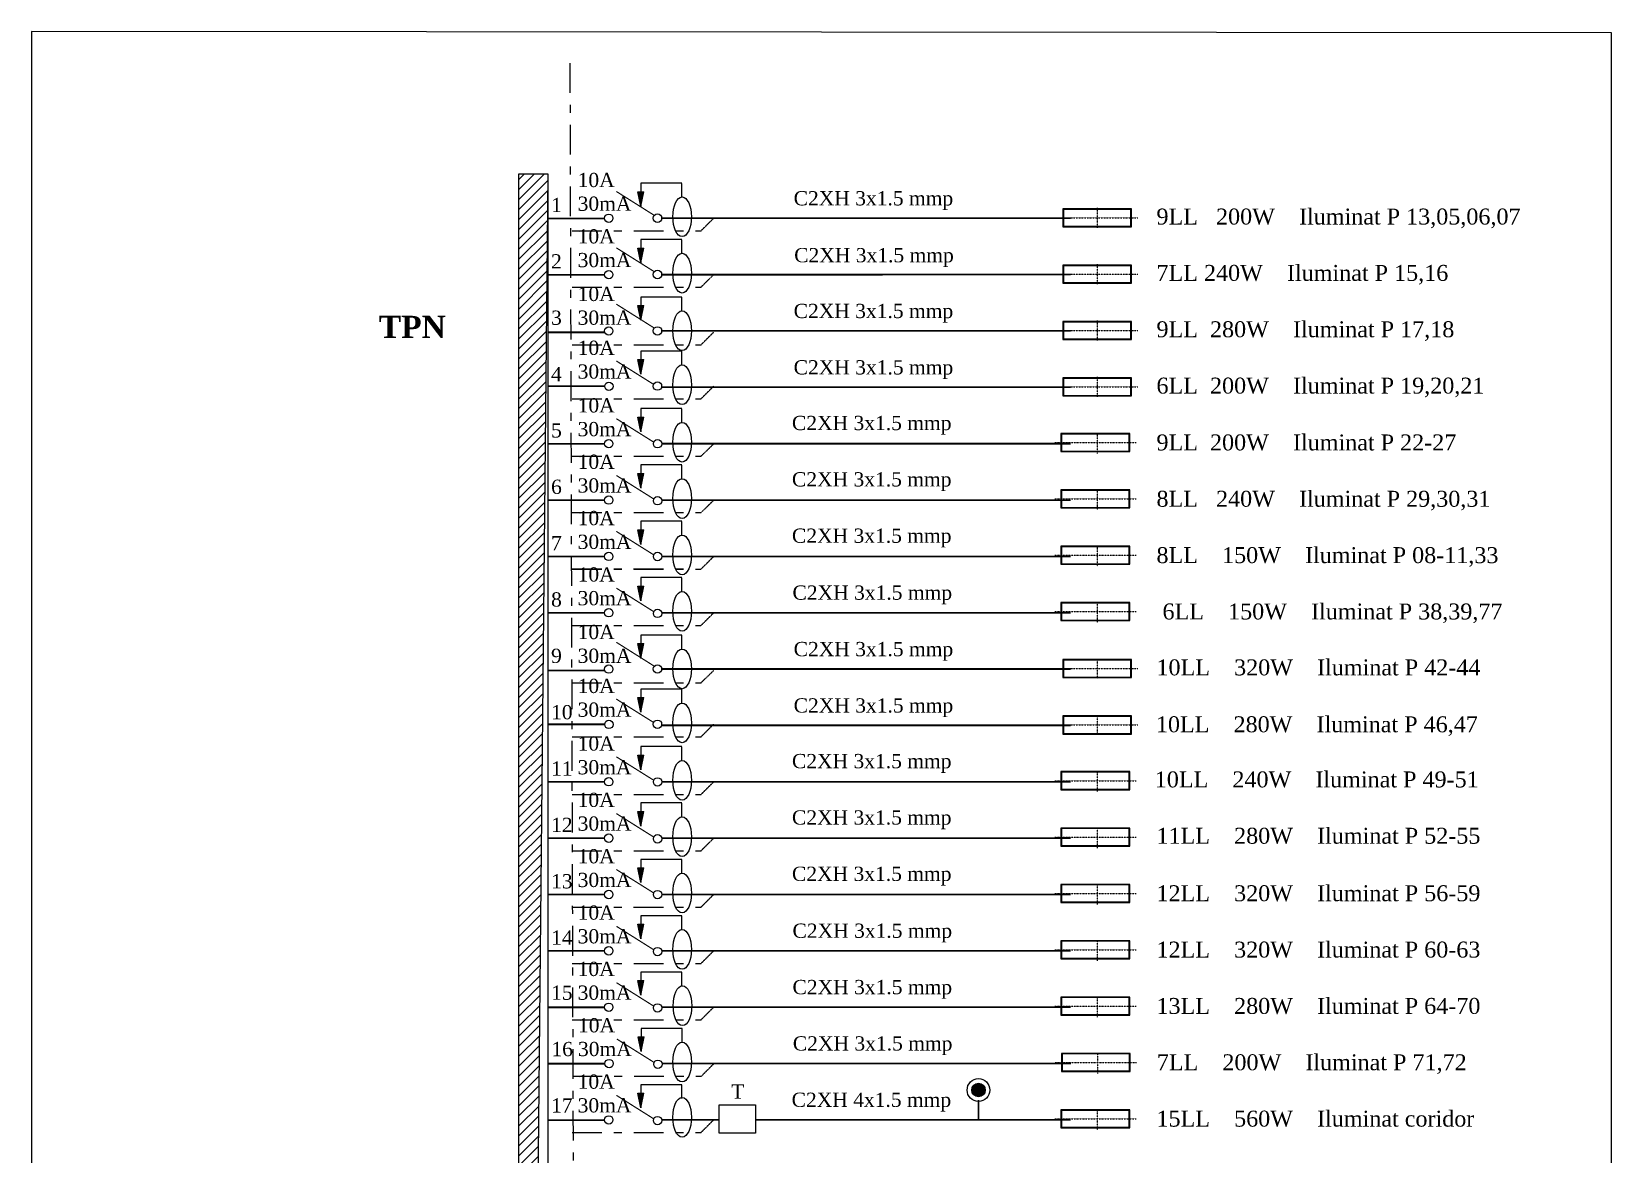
# Model space of a CAD drawing. Header units: inches. Extents: x -369701 to 85886, y 28217 to 66726.
# Drawn here: x -260689 to -246673, y 49903 to 59865 of the extents above; entities that cross this region are included whole.
import ezdxf

# ---------------------------------------------------------------- set-up
doc = ezdxf.new("R2010")
doc.units = ezdxf.units.IN
doc.header["$MEASUREMENT"] = 0
for name, pattern in [('DASHDOTX2', [50.8, 25.4, -12.7, 0, -12.7]), ('DOUBLE_DASHED', [1.093611, 0.529167, -0.211667, 0.141111, -0.211667]), ('VERDECKT2_S2', [0.135, 0.1, -0.035])]:
    doc.linetypes.add(name, pattern=pattern)
doc.layers.add('Circuite', color=7, linetype='Continuous', lineweight=25)
doc.layers.add('circuite iluminat normal', color=7, linetype='Continuous')
doc.layers.add('ELECTRICAL', color=7, linetype='Continuous')
doc.styles.get("Standard").update_dxf_attribs({"font": 'arial.ttf'})

msp = doc.modelspace()

# ---------------------------------------------------------------- hatches: boundary and pattern name
at = {"layer": 'Circuite'}
h = msp.add_hatch(dxfattribs=at)
h.set_pattern_fill('ANSI31', color=256, scale=500, style=0)
h.set_pattern_definition([(45, (-1851129.81, -1142883.89), (-44.1941738, 44.1941738), [])])
h.paths.add_polyline_path([(-256110, 58602), (-256365, 58602), (-256365, 32006)])
at = {"layer": 'Circuite', "linetype": 'Continuous'}
h = msp.add_hatch(color=256, dxfattribs=at)
h.paths.add_polyline_path([(-255284, 58316), (-255284, 58445), (-255310, 58445)])
h.paths.add_polyline_path([(-255258, 58445), (-255284, 58445), (-255284, 58316)])
h = msp.add_hatch(color=256, dxfattribs=at)
h.paths.add_polyline_path([(-255284, 58316), (-255284, 58445), (-255310, 58445)])
h.paths.add_polyline_path([(-255258, 58445), (-255284, 58445), (-255284, 58316)])
h = msp.add_hatch(color=256, dxfattribs=at)
h.paths.add_polyline_path([(-255284, 57816), (-255284, 57945), (-255310, 57945)])
h.paths.add_polyline_path([(-255258, 57945), (-255284, 57945), (-255284, 57816)])
h = msp.add_hatch(color=256, dxfattribs=at)
h.paths.add_polyline_path([(-255284, 57816), (-255284, 57945), (-255310, 57945)])
h.paths.add_polyline_path([(-255258, 57945), (-255284, 57945), (-255284, 57816)])
h = msp.add_hatch(color=256, dxfattribs=at)
h.paths.add_polyline_path([(-255284, 57305), (-255284, 57435), (-255310, 57435)])
h.paths.add_polyline_path([(-255258, 57435), (-255284, 57435), (-255284, 57305)])
h = msp.add_hatch(color=256, dxfattribs=at)
h.paths.add_polyline_path([(-255284, 57305), (-255284, 57435), (-255310, 57435)])
h.paths.add_polyline_path([(-255258, 57435), (-255284, 57435), (-255284, 57305)])
h = msp.add_hatch(color=256, dxfattribs=at)
h.paths.add_polyline_path([(-255284, 56826), (-255284, 56956), (-255310, 56956)])
h.paths.add_polyline_path([(-255258, 56956), (-255284, 56956), (-255284, 56826)])
h = msp.add_hatch(color=256, dxfattribs=at)
h.paths.add_polyline_path([(-255284, 56826), (-255284, 56956), (-255310, 56956)])
h.paths.add_polyline_path([(-255258, 56956), (-255284, 56956), (-255284, 56826)])
h = msp.add_hatch(color=256, dxfattribs=at)
h.paths.add_polyline_path([(-255284, 56316), (-255284, 56445), (-255310, 56445)])
h.paths.add_polyline_path([(-255258, 56445), (-255284, 56445), (-255284, 56316)])
h = msp.add_hatch(color=256, dxfattribs=at)
h.paths.add_polyline_path([(-255284, 56316), (-255284, 56445), (-255310, 56445)])
h.paths.add_polyline_path([(-255258, 56445), (-255284, 56445), (-255284, 56316)])
h = msp.add_hatch(color=256, dxfattribs=at)
h.paths.add_polyline_path([(-255284, 55816), (-255284, 55945), (-255310, 55945)])
h.paths.add_polyline_path([(-255258, 55945), (-255284, 55945), (-255284, 55816)])
h = msp.add_hatch(color=256, dxfattribs=at)
h.paths.add_polyline_path([(-255284, 55816), (-255284, 55945), (-255310, 55945)])
h.paths.add_polyline_path([(-255258, 55945), (-255284, 55945), (-255284, 55816)])
h = msp.add_hatch(color=256, dxfattribs=at)
h.paths.add_polyline_path([(-255284, 55316), (-255284, 55445), (-255310, 55445)])
h.paths.add_polyline_path([(-255258, 55445), (-255284, 55445), (-255284, 55316)])
h = msp.add_hatch(color=256, dxfattribs=at)
h.paths.add_polyline_path([(-255284, 55316), (-255284, 55445), (-255310, 55445)])
h.paths.add_polyline_path([(-255258, 55445), (-255284, 55445), (-255284, 55316)])
h = msp.add_hatch(color=256, dxfattribs=at)
h.paths.add_polyline_path([(-255284, 54816), (-255284, 54945), (-255310, 54945)])
h.paths.add_polyline_path([(-255258, 54945), (-255284, 54945), (-255284, 54816)])
h = msp.add_hatch(color=256, dxfattribs=at)
h.paths.add_polyline_path([(-255284, 54816), (-255284, 54945), (-255310, 54945)])
h.paths.add_polyline_path([(-255258, 54945), (-255284, 54945), (-255284, 54816)])
h = msp.add_hatch(color=256, dxfattribs=at)
h.paths.add_polyline_path([(-255284, 54305), (-255284, 54435), (-255310, 54435)])
h.paths.add_polyline_path([(-255258, 54435), (-255284, 54435), (-255284, 54305)])
h = msp.add_hatch(color=256, dxfattribs=at)
h.paths.add_polyline_path([(-255284, 54305), (-255284, 54435), (-255310, 54435)])
h.paths.add_polyline_path([(-255258, 54435), (-255284, 54435), (-255284, 54305)])
h = msp.add_hatch(color=256, dxfattribs=at)
h.paths.add_polyline_path([(-255284, 53826), (-255284, 53956), (-255310, 53956)])
h.paths.add_polyline_path([(-255258, 53956), (-255284, 53956), (-255284, 53826)])
h = msp.add_hatch(color=256, dxfattribs=at)
h.paths.add_polyline_path([(-255284, 53826), (-255284, 53956), (-255310, 53956)])
h.paths.add_polyline_path([(-255258, 53956), (-255284, 53956), (-255284, 53826)])
h = msp.add_hatch(color=256, dxfattribs=at)
h.paths.add_polyline_path([(-255284, 53316), (-255284, 53445), (-255310, 53445)])
h.paths.add_polyline_path([(-255258, 53445), (-255284, 53445), (-255284, 53316)])
h = msp.add_hatch(color=256, dxfattribs=at)
h.paths.add_polyline_path([(-255284, 53316), (-255284, 53445), (-255310, 53445)])
h.paths.add_polyline_path([(-255258, 53445), (-255284, 53445), (-255284, 53316)])
h = msp.add_hatch(color=256, dxfattribs=at)
h.paths.add_polyline_path([(-255284, 52816), (-255284, 52945), (-255310, 52945)])
h.paths.add_polyline_path([(-255258, 52945), (-255284, 52945), (-255284, 52816)])
h = msp.add_hatch(color=256, dxfattribs=at)
h.paths.add_polyline_path([(-255284, 52816), (-255284, 52945), (-255310, 52945)])
h.paths.add_polyline_path([(-255258, 52945), (-255284, 52945), (-255284, 52816)])
h = msp.add_hatch(color=256, dxfattribs=at)
h.paths.add_polyline_path([(-255284, 52316), (-255284, 52445), (-255310, 52445)])
h.paths.add_polyline_path([(-255258, 52445), (-255284, 52445), (-255284, 52316)])
h = msp.add_hatch(color=256, dxfattribs=at)
h.paths.add_polyline_path([(-255284, 52316), (-255284, 52445), (-255310, 52445)])
h.paths.add_polyline_path([(-255258, 52445), (-255284, 52445), (-255284, 52316)])
h = msp.add_hatch(color=256, dxfattribs=at)
h.paths.add_polyline_path([(-255284, 51816), (-255284, 51945), (-255310, 51945)])
h.paths.add_polyline_path([(-255258, 51945), (-255284, 51945), (-255284, 51816)])
h = msp.add_hatch(color=256, dxfattribs=at)
h.paths.add_polyline_path([(-255284, 51816), (-255284, 51945), (-255310, 51945)])
h.paths.add_polyline_path([(-255258, 51945), (-255284, 51945), (-255284, 51816)])
h = msp.add_hatch(color=256, dxfattribs=at)
h.paths.add_polyline_path([(-255284, 51316), (-255284, 51445), (-255310, 51445)])
h.paths.add_polyline_path([(-255258, 51445), (-255284, 51445), (-255284, 51316)])
h = msp.add_hatch(color=256, dxfattribs=at)
h.paths.add_polyline_path([(-255284, 51316), (-255284, 51445), (-255310, 51445)])
h.paths.add_polyline_path([(-255258, 51445), (-255284, 51445), (-255284, 51316)])
h = msp.add_hatch(color=256, dxfattribs=at)
h.paths.add_polyline_path([(-255281, 50816), (-255281, 50945), (-255307, 50945)])
h.paths.add_polyline_path([(-255255, 50945), (-255281, 50945), (-255281, 50816)])
h = msp.add_hatch(color=256, dxfattribs=at)
h.paths.add_polyline_path([(-255281, 50816), (-255281, 50945), (-255307, 50945)])
h.paths.add_polyline_path([(-255255, 50945), (-255281, 50945), (-255281, 50816)])
at = {"layer": 'Circuite'}
msp.add_hatch(color=256, dxfattribs=at).paths.add_polyline_path([(-252228, 50474, 1), (-252348, 50474, 1)])
at = {"layer": 'Circuite', "linetype": 'Continuous'}
h = msp.add_hatch(color=256, dxfattribs=at)
h.paths.add_polyline_path([(-255284, 50316), (-255284, 50445), (-255310, 50445)])
h.paths.add_polyline_path([(-255258, 50445), (-255284, 50445), (-255284, 50316)])
h = msp.add_hatch(color=256, dxfattribs=at)
h.paths.add_polyline_path([(-255284, 50316), (-255284, 50445), (-255310, 50445)])
h.paths.add_polyline_path([(-255258, 50445), (-255284, 50445), (-255284, 50316)])

# ---------------------------------------------------------------- linework, layer by layer
at = {"color": 1, "linetype": 'DASHDOTX2', "ltscale": 0.05}
for p, q in [((-251597, 58213), (-250874, 58213)), ((-251235, 58301), (-251235, 58125)), ((-251235, 57801), (-251235, 57625)), ((-251597, 57713), (-250874, 57713)), ((-251597, 57213), (-250874, 57213)), ((-251235, 57301), (-251235, 57125)), ((-251235, 56801), (-251235, 56625)), ((-251597, 56713), (-250874, 56713)), ((-251612, 56219), (-250889, 56219)), ((-251235, 56297), (-251235, 56121)), ((-251235, 55797), (-251235, 55621)), ((-251612, 55719), (-250889, 55719)), ((-251235, 55297), (-251235, 55121)), ((-251612, 55219), (-250889, 55219)), ((-251612, 54719), (-250889, 54719)), ((-251235, 54797), (-251235, 54621)), ((-251235, 54301), (-251235, 54125)), ((-251597, 54213), (-250874, 54213)), ((-251597, 53713), (-250874, 53713)), ((-251235, 53801), (-251235, 53625)), ((-251235, 53297), (-251235, 53121)), ((-251612, 53219), (-250889, 53219)), ((-251612, 52719), (-250889, 52719)), ((-251235, 52797), (-251235, 52621)), ((-251235, 52297), (-251235, 52121)), ((-251612, 52219), (-250889, 52219)), ((-251612, 51719), (-250889, 51719)), ((-251235, 51797), (-251235, 51621)), ((-251612, 51219), (-250889, 51219)), ((-251235, 51297), (-251235, 51121)), ((-251232, 50797), (-251232, 50621)), ((-251609, 50719), (-250886, 50719)), ((-251612, 50219), (-250889, 50219)), ((-251235, 50297), (-251235, 50121))]:
    msp.add_line(p, q, dxfattribs=at)
for points in [[(-251540, 58133), (-250930, 58133), (-250930, 58293), (-251540, 58293)], [(-251535, 58138), (-250935, 58138), (-250935, 58288), (-251535, 58288)], [(-251540, 57633), (-250930, 57633), (-250930, 57793), (-251540, 57793)], [(-251535, 57638), (-250935, 57638), (-250935, 57788), (-251535, 57788)], [(-251540, 57133), (-250930, 57133), (-250930, 57293), (-251540, 57293)], [(-251535, 57138), (-250935, 57138), (-250935, 57288), (-251535, 57288)], [(-251540, 56633), (-250930, 56633), (-250930, 56793), (-251540, 56793)], [(-251535, 56638), (-250935, 56638), (-250935, 56788), (-251535, 56788)], [(-251556, 56139), (-250946, 56139), (-250946, 56299), (-251556, 56299)], [(-251551, 56144), (-250951, 56144), (-250951, 56294), (-251551, 56294)], [(-251556, 55639), (-250946, 55639), (-250946, 55799), (-251556, 55799)], [(-251551, 55644), (-250951, 55644), (-250951, 55794), (-251551, 55794)], [(-251556, 55139), (-250946, 55139), (-250946, 55299), (-251556, 55299)], [(-251551, 55144), (-250951, 55144), (-250951, 55294), (-251551, 55294)], [(-251556, 54639), (-250946, 54639), (-250946, 54799), (-251556, 54799)], [(-251551, 54644), (-250951, 54644), (-250951, 54794), (-251551, 54794)], [(-251540, 54133), (-250930, 54133), (-250930, 54293), (-251540, 54293)], [(-251535, 54138), (-250935, 54138), (-250935, 54288), (-251535, 54288)], [(-251540, 53633), (-250930, 53633), (-250930, 53793), (-251540, 53793)], [(-251535, 53638), (-250935, 53638), (-250935, 53788), (-251535, 53788)], [(-251556, 53139), (-250946, 53139), (-250946, 53299), (-251556, 53299)], [(-251551, 53144), (-250951, 53144), (-250951, 53294), (-251551, 53294)], [(-251556, 52639), (-250946, 52639), (-250946, 52799), (-251556, 52799)], [(-251551, 52644), (-250951, 52644), (-250951, 52794), (-251551, 52794)], [(-251556, 52139), (-250946, 52139), (-250946, 52299), (-251556, 52299)], [(-251551, 52144), (-250951, 52144), (-250951, 52294), (-251551, 52294)], [(-251556, 51639), (-250946, 51639), (-250946, 51799), (-251556, 51799)], [(-251551, 51644), (-250951, 51644), (-250951, 51794), (-251551, 51794)], [(-251556, 51139), (-250946, 51139), (-250946, 51299), (-251556, 51299)], [(-251551, 51144), (-250951, 51144), (-250951, 51294), (-251551, 51294)], [(-251552, 50639), (-250942, 50639), (-250942, 50799), (-251552, 50799)], [(-251547, 50644), (-250947, 50644), (-250947, 50794), (-251547, 50794)], [(-251556, 50139), (-250946, 50139), (-250946, 50299), (-251556, 50299)], [(-251551, 50144), (-250951, 50144), (-250951, 50294), (-251551, 50294)]]:
    msp.add_lwpolyline(points, close=True)
at = {"layer": 'Circuite', "linetype": 'DOUBLE_DASHED', "ltscale": 500}
msp.add_line((-255913, 59586), (-255833, 31877), dxfattribs=at)
at = {"layer": 'Circuite', "linetype": 'Continuous'}
for p, q in [((-255284, 58521), (-255284, 58315)), ((-254920, 58521), (-255284, 58521)), ((-254920, 58399), (-254920, 58519)), ((-255310, 58445), (-255258, 58445)), ((-255284, 58316), (-255310, 58445)), ((-255310, 58445), (-255258, 58445)), ((-255284, 58316), (-255258, 58445)), ((-255284, 58316), (-255258, 58445)), ((-255310, 57945), (-255258, 57945)), ((-255284, 57816), (-255310, 57945)), ((-255310, 57945), (-255258, 57945)), ((-255284, 58021), (-255284, 57815)), ((-254920, 58021), (-255284, 58021)), ((-255284, 57816), (-255258, 57945)), ((-255284, 57816), (-255258, 57945)), ((-254920, 57899), (-254920, 58019)), ((-255284, 57510), (-255284, 57304)), ((-254920, 57510), (-255284, 57510)), ((-254920, 57388), (-254920, 57509)), ((-255310, 57435), (-255258, 57435)), ((-255284, 57305), (-255310, 57435)), ((-255310, 57435), (-255258, 57435)), ((-255284, 57305), (-255258, 57435)), ((-255284, 57305), (-255258, 57435)), ((-255310, 56956), (-255258, 56956)), ((-255284, 56826), (-255310, 56956)), ((-255310, 56956), (-255258, 56956)), ((-255284, 57031), (-255284, 56826)), ((-254920, 57031), (-255284, 57031)), ((-255284, 56826), (-255258, 56956)), ((-255284, 56826), (-255258, 56956)), ((-254920, 56910), (-254920, 57030)), ((-255284, 56521), (-255284, 56315)), ((-254920, 56521), (-255284, 56521)), ((-254920, 56399), (-254920, 56519)), ((-255310, 56445), (-255258, 56445)), ((-255284, 56316), (-255310, 56445)), ((-255310, 56445), (-255258, 56445)), ((-255284, 56316), (-255258, 56445)), ((-255284, 56316), (-255258, 56445)), ((-255310, 55945), (-255258, 55945)), ((-255284, 55816), (-255310, 55945)), ((-255310, 55945), (-255258, 55945)), ((-255284, 56021), (-255284, 55815)), ((-254920, 56021), (-255284, 56021)), ((-255284, 55816), (-255258, 55945)), ((-255284, 55816), (-255258, 55945)), ((-254920, 55899), (-254920, 56019)), ((-255284, 55521), (-255284, 55315)), ((-254920, 55521), (-255284, 55521)), ((-254920, 55399), (-254920, 55519)), ((-255310, 55445), (-255258, 55445)), ((-255284, 55316), (-255310, 55445)), ((-255310, 55445), (-255258, 55445)), ((-255284, 55316), (-255258, 55445)), ((-255284, 55316), (-255258, 55445)), ((-255310, 54945), (-255258, 54945)), ((-255284, 54816), (-255310, 54945)), ((-255310, 54945), (-255258, 54945)), ((-255284, 55021), (-255284, 54815)), ((-254920, 55021), (-255284, 55021)), ((-255284, 54816), (-255258, 54945)), ((-255284, 54816), (-255258, 54945)), ((-254920, 54899), (-254920, 55019)), ((-255310, 54435), (-255258, 54435)), ((-255284, 54305), (-255310, 54435)), ((-255310, 54435), (-255258, 54435)), ((-255284, 54510), (-255284, 54304)), ((-254920, 54510), (-255284, 54510)), ((-255284, 54305), (-255258, 54435)), ((-255284, 54305), (-255258, 54435)), ((-254920, 54388), (-254920, 54509)), ((-255284, 54031), (-255284, 53826)), ((-254920, 54031), (-255284, 54031)), ((-254920, 53910), (-254920, 54030)), ((-255310, 53956), (-255258, 53956)), ((-255284, 53826), (-255310, 53956)), ((-255310, 53956), (-255258, 53956)), ((-255284, 53826), (-255258, 53956)), ((-255284, 53826), (-255258, 53956)), ((-255310, 53445), (-255258, 53445)), ((-255284, 53316), (-255310, 53445)), ((-255310, 53445), (-255258, 53445)), ((-255284, 53521), (-255284, 53315)), ((-254920, 53521), (-255284, 53521)), ((-255284, 53316), (-255258, 53445)), ((-255284, 53316), (-255258, 53445)), ((-254920, 53399), (-254920, 53519)), ((-255284, 53021), (-255284, 52815)), ((-254920, 53021), (-255284, 53021)), ((-254920, 52899), (-254920, 53019)), ((-255310, 52945), (-255258, 52945)), ((-255284, 52816), (-255310, 52945)), ((-255310, 52945), (-255258, 52945)), ((-255284, 52816), (-255258, 52945)), ((-255284, 52816), (-255258, 52945)), ((-255310, 52445), (-255258, 52445)), ((-255284, 52316), (-255310, 52445)), ((-255310, 52445), (-255258, 52445)), ((-255284, 52521), (-255284, 52315)), ((-254920, 52521), (-255284, 52521)), ((-255284, 52316), (-255258, 52445)), ((-255284, 52316), (-255258, 52445)), ((-254920, 52399), (-254920, 52519)), ((-255284, 52021), (-255284, 51815)), ((-254920, 52021), (-255284, 52021)), ((-254920, 51899), (-254920, 52019)), ((-255310, 51945), (-255258, 51945)), ((-255284, 51816), (-255310, 51945)), ((-255310, 51945), (-255258, 51945)), ((-255284, 51816), (-255258, 51945)), ((-255284, 51816), (-255258, 51945)), ((-255310, 51445), (-255258, 51445)), ((-255284, 51316), (-255310, 51445)), ((-255310, 51445), (-255258, 51445)), ((-255284, 51521), (-255284, 51315)), ((-254920, 51521), (-255284, 51521)), ((-255284, 51316), (-255258, 51445)), ((-255284, 51316), (-255258, 51445)), ((-254920, 51399), (-254920, 51519)), ((-255281, 51021), (-255281, 50815)), ((-254917, 51021), (-255281, 51021)), ((-254917, 50899), (-254917, 51019)), ((-255307, 50945), (-255255, 50945)), ((-255281, 50816), (-255307, 50945)), ((-255307, 50945), (-255255, 50945)), ((-255281, 50816), (-255255, 50945)), ((-255281, 50816), (-255255, 50945)), ((-255284, 50521), (-255284, 50315)), ((-254920, 50521), (-255284, 50521)), ((-254920, 50399), (-254920, 50519)), ((-255310, 50445), (-255258, 50445)), ((-255284, 50316), (-255310, 50445)), ((-255310, 50445), (-255258, 50445)), ((-255284, 50316), (-255258, 50445)), ((-255284, 50316), (-255258, 50445))]:
    msp.add_line(p, q, dxfattribs=at)
msp.add_lwpolyline([(-246673, 28227), (-246673, 59855), (-260688, 59865), (-260689, 28227)], close=True, dxfattribs=at)
at = {"layer": 'Circuite'}
msp.add_lwpolyline([(-256365, 58602), (-256110, 58602), (-256110, 32006), (-256365, 32006)], close=True, dxfattribs=at)
for radius in [101, 59.9]:
    msp.add_circle((-252288, 50474), radius, dxfattribs=at)
at = {"layer": 'Circuite', "linetype": 'Continuous'}
for centre in [(-254917, 58222), (-254917, 57722), (-254917, 57211), (-254917, 56732), (-254917, 56222), (-254917, 55722), (-254917, 55222), (-254917, 54722), (-254917, 54211), (-254917, 53732), (-254917, 53222), (-254917, 52722), (-254917, 52222), (-254917, 51722), (-254914, 51222), (-254917, 50722), (-254917, 50232)]:
    msp.add_ellipse(centre, major_axis=(0, 176), ratio=0.466655, dxfattribs=at)
at = {"layer": 'circuite iluminat normal'}
msp.add_lwpolyline([(-254588, 50343), (-254267, 50343), (-254267, 50090), (-254588, 50090)], close=True, dxfattribs=at)
at = {"layer": 'circuite iluminat normal', "linetype": 'VERDECKT2_S2', "ltscale": 2000, "const_width": 15}
msp.add_lwpolyline([(-252289, 50209, 0.001415), (-252289, 50386)], format="xyb", dxfattribs=at)
at = {"layer": 'ELECTRICAL', "linetype": 'Continuous'}
msp.add_line((-256110, 58602), (-256365, 32006), dxfattribs=at)
at = {"layer": 'ELECTRICAL', "linetype": 'DOUBLE_DASHED'}
for p, q in [((-254750, 58097), (-254636, 58210)), ((-254750, 57597), (-254636, 57710)), ((-254750, 57086), (-254636, 57199)), ((-254750, 56608), (-254636, 56721)), ((-254750, 56097), (-254636, 56210)), ((-254750, 55597), (-254636, 55710)), ((-254750, 55097), (-254636, 55210)), ((-254750, 54597), (-254636, 54710)), ((-254750, 54086), (-254636, 54199)), ((-254750, 53608), (-254636, 53721)), ((-254750, 53097), (-254636, 53210)), ((-254750, 52597), (-254636, 52710)), ((-254750, 52097), (-254636, 52210)), ((-254750, 51597), (-254636, 51710)), ((-254750, 51097), (-254636, 51210)), ((-254747, 50597), (-254633, 50710)), ((-254750, 50097), (-254636, 50210))]:
    msp.add_line(p, q, dxfattribs=at)
at = {"layer": 'ELECTRICAL', "linetype": 'DOUBLE_DASHED', "ltscale": 500}
for p, q in [((-255893, 58097), (-254750, 58097)), ((-255893, 57597), (-254750, 57597)), ((-255893, 57087), (-254750, 57086)), ((-255893, 56608), (-254750, 56608)), ((-255893, 56097), (-254750, 56097)), ((-255893, 55597), (-254750, 55597)), ((-255894, 55098), (-254902, 55098)), ((-255893, 55097), (-254750, 55097)), ((-255893, 54597), (-254750, 54597)), ((-255893, 54087), (-254750, 54086)), ((-255893, 53608), (-254750, 53608)), ((-255893, 53097), (-254750, 53097)), ((-255893, 52597), (-254750, 52597)), ((-255894, 52098), (-254902, 52098)), ((-255893, 52097), (-254750, 52097)), ((-255893, 51597), (-254750, 51597)), ((-255893, 51097), (-254750, 51097)), ((-255890, 50597), (-254747, 50597)), ((-255893, 50097), (-254750, 50097))]:
    msp.add_line(p, q, dxfattribs=at)
at = {"layer": 'ELECTRICAL', "linetype": 'Continuous', "flags": 128}
for points, const_width in [([(-255166, 58236), (-255501, 58447)], 10.1), ([(-255166, 58236), (-255501, 58447)], 10.1), ([(-256113, 58208), (-255605, 58208)], 15.2), ([(-256113, 58208), (-255605, 58208)], 15.2), ([(-256113, 58208), (-255605, 58208)], 15.2), ([(-256113, 58208), (-255605, 58208)], 15.2), ([(-255100, 58210), (-251470, 58210)], 15.2), ([(-255166, 57736), (-255501, 57947)], 10.1), ([(-255166, 57736), (-255501, 57947)], 10.1), ([(-256113, 57708), (-255605, 57708)], 15.2), ([(-255100, 57710), (-251470, 57710)], 15.2), ([(-255098, 57706), (-253137, 57706)], 15.2), ([(-255166, 57236), (-255501, 57447)], 10.1), ([(-255166, 57236), (-255501, 57447)], 10.1), ([(-256113, 57197), (-255605, 57197)], 15.2), ([(-255100, 57210), (-251470, 57210)], 15.2), ([(-254358, 57210), (-251470, 57210)], 15.2), ([(-255165, 56732), (-255501, 56943)], 10.1), ([(-255165, 56732), (-255501, 56943)], 10.1), ([(-256113, 56719), (-255605, 56719)], 15.2), ([(-255100, 56710), (-251470, 56710)], 15.2), ([(-254358, 56710), (-251470, 56710)], 15.2), ([(-255165, 56220), (-255501, 56431)], 10.1), ([(-255165, 56220), (-255501, 56431)], 10.1), ([(-256113, 56208), (-255605, 56208)], 15.2), ([(-255100, 56209), (-251470, 56209)], 15.2), ([(-254358, 56209), (-251470, 56209)], 15.2), ([(-255165, 55716), (-255500, 55927)], 10.1), ([(-255165, 55716), (-255500, 55927)], 10.1), ([(-256113, 55708), (-255605, 55708)], 15.2), ([(-255100, 55709), (-251470, 55709)], 15.2), ([(-254358, 55709), (-251470, 55709)], 15.2), ([(-255165, 55220), (-255501, 55431)], 10.1), ([(-255165, 55220), (-255501, 55431)], 10.1), ([(-256113, 55208), (-255605, 55208)], 15.2), ([(-255100, 55209), (-251470, 55209)], 15.2), ([(-254358, 55209), (-251470, 55209)], 15.2), ([(-255165, 54716), (-255500, 54927)], 10.1), ([(-255165, 54716), (-255500, 54927)], 10.1), ([(-256113, 54708), (-255605, 54708)], 15.2), ([(-255100, 54709), (-251470, 54709)], 15.2), ([(-254358, 54709), (-251470, 54709)], 15.2), ([(-255166, 54236), (-255501, 54447)], 10.1), ([(-255166, 54236), (-255501, 54447)], 10.1), ([(-256113, 54197), (-255605, 54197)], 15.2), ([(-255100, 54210), (-251470, 54210)], 15.2), ([(-254358, 54210), (-251470, 54210)], 15.2), ([(-255165, 53732), (-255501, 53943)], 10.1), ([(-255165, 53732), (-255501, 53943)], 10.1), ([(-256113, 53719), (-255605, 53719)], 15.2), ([(-255100, 53710), (-251470, 53710)], 15.2), ([(-254358, 53710), (-251470, 53710)], 15.2), ([(-255165, 53220), (-255501, 53431)], 10.1), ([(-255165, 53220), (-255501, 53431)], 10.1), ([(-256113, 53208), (-255605, 53208)], 15.2), ([(-255100, 53209), (-251470, 53209)], 15.2), ([(-254358, 53209), (-251470, 53209)], 15.2), ([(-255165, 52716), (-255500, 52927)], 10.1), ([(-255165, 52716), (-255500, 52927)], 10.1), ([(-256113, 52708), (-255605, 52708)], 15.2), ([(-255100, 52709), (-251470, 52709)], 15.2), ([(-254358, 52709), (-251470, 52709)], 15.2), ([(-255165, 52220), (-255501, 52431)], 10.1), ([(-255165, 52220), (-255501, 52431)], 10.1), ([(-256113, 52208), (-255605, 52208)], 15.2), ([(-255100, 52209), (-251470, 52209)], 15.2), ([(-254358, 52209), (-251470, 52209)], 15.2), ([(-255165, 51716), (-255500, 51927)], 10.1), ([(-255165, 51716), (-255500, 51927)], 10.1), ([(-256113, 51708), (-255605, 51708)], 15.2), ([(-255100, 51709), (-251470, 51709)], 15.2), ([(-254358, 51709), (-251470, 51709)], 15.2), ([(-255165, 51216), (-255500, 51427)], 10.1), ([(-255165, 51216), (-255500, 51427)], 10.1), ([(-256113, 51208), (-255605, 51208)], 15.2), ([(-255100, 51209), (-251470, 51209)], 15.2), ([(-254358, 51209), (-251470, 51209)], 15.2), ([(-255161, 50716), (-255497, 50927)], 10.1), ([(-255161, 50716), (-255497, 50927)], 10.1), ([(-256110, 50708), (-255602, 50708)], 15.2), ([(-255097, 50709), (-251467, 50709)], 15.2), ([(-254355, 50709), (-251467, 50709)], 15.2), ([(-255165, 50216), (-255500, 50427)], 10.1), ([(-255165, 50216), (-255500, 50427)], 10.1), ([(-256113, 50208), (-255605, 50208)], 15.2), ([(-255100, 50209), (-254588, 50209)], 15.2), ([(-254267, 50209), (-251470, 50209)], 15.2), ([(-254267, 50209), (-251470, 50209)], 15.2)]:
    msp.add_lwpolyline(points, dxfattribs=dict(at, const_width=const_width))
at = {"layer": 'ELECTRICAL', "linetype": 'Continuous'}
for centre in [(-255568, 58209), (-255568, 58209), (-255136, 58210), (-255568, 57709), (-255568, 57709), (-255136, 57710), (-255568, 57209), (-255568, 57209), (-255136, 57210), (-255567, 56718), (-255136, 56720), (-255568, 56209), (-255135, 56208), (-255568, 55709), (-255135, 55703), (-255568, 55209), (-255135, 55208), (-255568, 54709), (-255135, 54703), (-255568, 54209), (-255568, 54209), (-255136, 54210), (-255567, 53718), (-255136, 53720), (-255568, 53209), (-255135, 53208), (-255568, 52709), (-255135, 52703), (-255568, 52209), (-255135, 52208), (-255568, 51709), (-255135, 51703), (-255568, 51209), (-255135, 51203), (-255565, 50709), (-255132, 50703), (-255568, 50209), (-255135, 50203)]:
    msp.add_circle(centre, 37.2, dxfattribs=at)

# ---------------------------------------------------------------- texts
at = {"layer": 'Circuite', "linetype": 'Continuous', "char_height": 126.25, "width": 407.03, "attachment_point": 1}
for s, insert in [('{\\fTimes New Roman|b0|i0|c0|p18;10A\\P30mA}', (-255844, 58612)), ('{\\fTimes New Roman|b0|i0|c0|p18;10A\\P30mA}', (-255844, 58112)), ('{\\fTimes New Roman|b0|i0|c0|p18;10A\\P30mA}', (-255844, 57601)), ('{\\fTimes New Roman|b0|i0|c0|p18;10A\\P30mA}', (-255844, 57123)), ('{\\fTimes New Roman|b0|i0|c0|p18;10A\\P30mA}', (-255844, 56612)), ('{\\fTimes New Roman|b0|i0|c0|p18;10A\\P30mA}', (-255844, 56112)), ('{\\fTimes New Roman|b0|i0|c0|p18;10A\\P30mA}', (-255844, 55612)), ('{\\fTimes New Roman|b0|i0|c0|p18;10A\\P30mA}', (-255844, 55112)), ('{\\fTimes New Roman|b0|i0|c0|p18;10A\\P30mA}', (-255844, 54601)), ('{\\fTimes New Roman|b0|i0|c0|p18;10A\\P30mA}', (-255844, 54123)), ('{\\fTimes New Roman|b0|i0|c0|p18;10A\\P30mA}', (-255844, 53612)), ('{\\fTimes New Roman|b0|i0|c0|p18;10A\\P30mA}', (-255844, 53112)), ('{\\fTimes New Roman|b0|i0|c0|p18;10A\\P30mA}', (-255844, 52612)), ('{\\fTimes New Roman|b0|i0|c0|p18;10A\\P30mA}', (-255844, 52112)), ('{\\fTimes New Roman|b0|i0|c0|p18;10A\\P30mA}', (-255844, 51612)), ('{\\fTimes New Roman|b0|i0|c0|p18;10A\\P30mA}', (-255841, 51112)), ('{\\fTimes New Roman|b0|i0|c0|p18;10A\\P30mA}', (-255844, 50612)), ('{\\fTimes New Roman|b0|i0|c0|p18;  T}', (-254577, 50524))]:
    msp.add_mtext(s, dxfattribs=dict(at, insert=insert))
at = {"layer": 'ELECTRICAL', "linetype": 'DOUBLE_DASHED', "attachment_point": 1}
for s, insert, char_height, width in [('{\\fTimes New Roman|b0|i0|c0|p18;C2XH 3x1.5 mmp}', (-253928, 58450), 126.38, 2813.98), ('{\\fTimes New Roman|b0|i0|c0|p18;9LL   200W    Iluminat P 13,05,06,07}', (-250709, 58295), 141.54, 8555.18), ('{\\fTimes New Roman|b0|i0|c0|p18;C2XH 3x1.5 mmp}', (-253923, 57945), 126.38, 2813.98), ('{\\fTimes New Roman|b0|i0|c0|p18;7LL 240W    Iluminat P 15,16}', (-250709, 57795), 141.54, 8555.18), ('{\\fTimes New Roman|b0|i0|c0|p18;C2XH 3x1.5 mmp}', (-253928, 57450), 126.38, 2813.98), ('{\\fTimes New Roman|b0|i0|c0|p18;9LL  280W    Iluminat P 17,18}', (-250709, 57295), 141.54, 8555.18), ('{\\fTimes New Roman|b0|i0|c0|p18;C2XH 3x1.5 mmp}', (-253928, 56950), 126.38, 2813.98), ('{\\fTimes New Roman|b0|i0|c0|p18;6LL  200W    Iluminat P 19,20,21}', (-250709, 56795), 141.54, 8555.18), ('{\\fTimes New Roman|b0|i0|c0|p18;C2XH 3x1.5 mmp}', (-253943, 56456), 126.38, 2813.98), ('{\\fTimes New Roman|b0|i0|c0|p18;9LL  200W    Iluminat P 22-27}', (-250709, 56291), 141.54, 8555.18), ('{\\fTimes New Roman|b0|i0|c0|p18;C2XH 3x1.5 mmp}', (-253943, 55956), 126.38, 2813.98), ('\\pxt18,19;{\\fTimes New Roman|b0|i0|c0|p18;8LL   240W    Iluminat P 29,30,31}', (-250709, 55791), 141.54, 8555.18), ('{\\fTimes New Roman|b0|i0|c0|p18;C2XH 3x1.5 mmp}', (-253943, 55456), 126.38, 2813.98), ('{\\fTimes New Roman|b0|i0|c0|p18;8LL    150W    Iluminat P 08-11,33}', (-250709, 55291), 141.54, 8555.18), ('{\\fTimes New Roman|b0|i0|c0|p18;C2XH 3x1.5 mmp}', (-253938, 54951), 126.38, 2813.98), ('{\\fTimes New Roman|b0|i0|c0|p18; 6LL    150W    Iluminat P 38,39,77}', (-250709, 54791), 141.54, 8555.18), ('{\\fTimes New Roman|b0|i0|c0|p18;C2XH 3x1.5 mmp}', (-253928, 54450), 126.38, 2813.98), ('{\\fTimes New Roman|b0|i0|c0|p18;10LL    320W    Iluminat P 42-44}', (-250709, 54295), 141.54, 8555.18), ('{\\fTimes New Roman|b0|i0|c0|p18;C2XH 3x1.5 mmp}', (-253928, 53950), 126.38, 2813.98), ('{\\fTimes New Roman|b0|i0|c0|p18;10LL    280W    Iluminat P 46,47}', (-250714, 53790), 141.54, 8555.18), ('{\\fTimes New Roman|b0|i0|c0|p18;C2XH 3x1.5 mmp}', (-253943, 53456), 126.38, 2813.98), ('{\\fTimes New Roman|b0|i0|c0|p18;10LL    240W    Iluminat P 49-51}', (-250724, 53301), 141.54, 8555.18), ('{\\fTimes New Roman|b0|i0|c0|p18;C2XH 3x1.5 mmp}', (-253943, 52956), 126.38, 2813.98), ('{\\fTimes New Roman|b0|i0|c0|p18;11LL    280W    Iluminat P 52-55}', (-250709, 52801), 141.54, 8555.18), ('{\\fTimes New Roman|b0|i0|c0|p18;C2XH 3x1.5 mmp}', (-253943, 52456), 126.38, 2813.98), ('{\\fTimes New Roman|b0|i0|c0|p18;12LL    320W    Iluminat P 56-59}', (-250709, 52291), 141.54, 8555.18), ('{\\fTimes New Roman|b0|i0|c0|p18;C2XH 3x1.5 mmp}', (-253938, 51951), 126.38, 2813.98), ('{\\fTimes New Roman|b0|i0|c0|p18;12LL    320W    Iluminat P 60-63}', (-250709, 51791), 141.54, 8555.18), ('{\\fTimes New Roman|b0|i0|c0|p18;C2XH 3x1.5 mmp}', (-253938, 51451), 126.38, 2813.98), ('{\\fTimes New Roman|b0|i0|c0|p18;13LL    280W    Iluminat P 64-70}', (-250709, 51291), 141.54, 8555.18), ('{\\fTimes New Roman|b0|i0|c0|p18;C2XH 3x1.5 mmp}', (-253935, 50951), 126.38, 2813.98), ('{\\fTimes New Roman|b0|i0|c0|p18;7LL    200W    Iluminat P 71,72}', (-250706, 50791), 141.54, 8555.18), ('{\\fTimes New Roman|b0|i0|c0|p18;C2XH 4x1.5 mmp}', (-253946, 50451), 126.38, 2813.98), ('{\\fTimes New Roman|b0|i0|c0|p18;15LL    560W    Iluminat coridor}', (-250709, 50291), 141.54, 8555.18)]:
    msp.add_mtext(s, dxfattribs=dict(at, insert=insert, char_height=char_height, width=width))
at = {"layer": 'ELECTRICAL', "linetype": 'Continuous', "attachment_point": 1}
for s, insert, char_height, width in [('{\\fTimes New Roman|b0|i0|c0|p18;1}', (-256080, 58390), 126.38, 407.44), ('{\\fTimes New Roman|b0|i0|c0|p18;2}', (-256080, 57890), 126.38, 407.44), ('{\\fTimes New Roman|b1|i0|c0|p18;TPN}', (-257608, 57344), 196.58, 477.25), ('{\\fTimes New Roman|b0|i0|c0|p18;3}', (-256080, 57390), 126.38, 407.44), ('{\\fTimes New Roman|b0|i0|c0|p18;4}', (-256080, 56890), 126.38, 407.44), ('{\\fTimes New Roman|b0|i0|c0|p18;5}', (-256080, 56390), 126.38, 407.44), ('{\\fTimes New Roman|b0|i0|c0|p18;6}', (-256080, 55890), 126.38, 407.44), ('{\\fTimes New Roman|b0|i0|c0|p18;7}', (-256080, 55390), 126.38, 407.44), ('{\\fTimes New Roman|b0|i0|c0|p18;8}', (-256080, 54890), 126.38, 407.44), ('{\\fTimes New Roman|b0|i0|c0|p18;9}', (-256080, 54390), 126.38, 407.44), ('{\\fTimes New Roman|b0|i0|c0|p18;10}', (-256080, 53890), 126.38, 407.44), ('{\\fTimes New Roman|b0|i0|c0|p18;11}', (-256080, 53390), 126.38, 407.44), ('{\\fTimes New Roman|b0|i0|c0|p18;12}', (-256080, 52890), 126.38, 407.44), ('{\\fTimes New Roman|b0|i0|c0|p18;13}', (-256080, 52390), 126.38, 407.44), ('{\\fTimes New Roman|b0|i0|c0|p18;14}', (-256080, 51890), 126.38, 407.44), ('{\\fTimes New Roman|b0|i0|c0|p18;15}', (-256080, 51401), 126.38, 407.44), ('{\\fTimes New Roman|b0|i0|c0|p18;16}', (-256077, 50901), 126.38, 407.44), ('{\\fTimes New Roman|b0|i0|c0|p18;17}', (-256080, 50401), 126.38, 407.44)]:
    msp.add_mtext(s, dxfattribs=dict(at, insert=insert, char_height=char_height, width=width))

doc.saveas('drawing.dxf')
